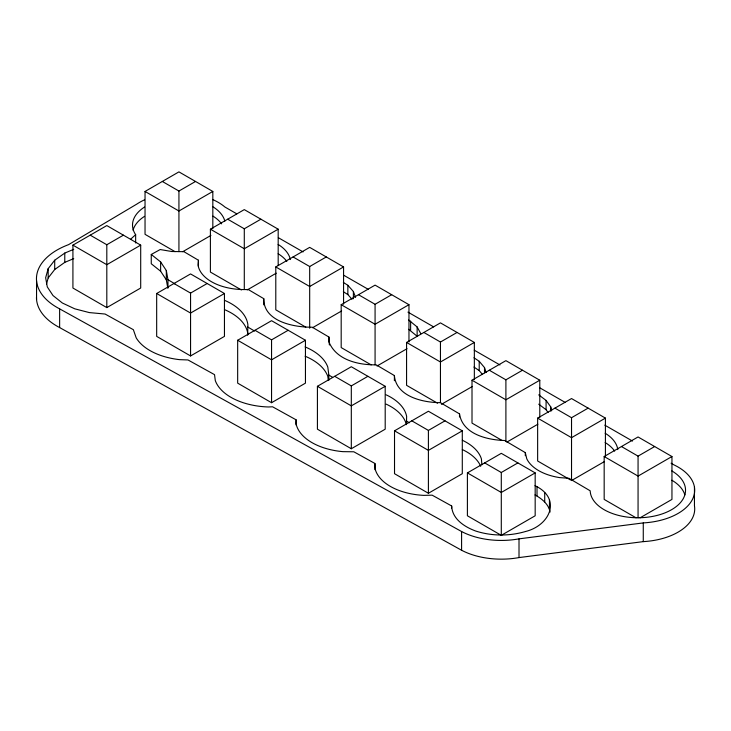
<?xml version="1.0" encoding="UTF-8"?>
<svg xmlns="http://www.w3.org/2000/svg" width="731" height="731" viewBox="0 0 731 731"><rect width="100%" height="100%" fill="white"/><g stroke="black" fill="none" stroke-linecap="round" stroke-linejoin="round"><path stroke-width="1.1" d="M73.73 249.326L64.776 253.072L54.706 260.227L48.182 268.642L45.651 277.743L47.296 286.917L52.988 295.534L62.354 303L74.754 308.82L89.328 312.585L105.1 314.038L133.353 329.69L136.194 337.832A57.466 33.178 0 0 0 179.506 359.643L187.995 359.954L214.53 374.647L215.307 380.613A57.466 33.178 0 0 0 268.323 406.975L272.572 406.792L296.119 419.832L295.991 423.404A55.657 32.127 0 0 0 342.866 451.648L353.822 451.785L374.893 463.454L375.387 469.823A53.847 31.086 0 0 0 423.752 495.371L432.14 495.161L451.657 505.971C452.178 519.083 464.605 526.932 475.707 531.044C491.744 536.17 509.178 536.289 525.333 531.556C549.94 525.616 562.148 498.56 534.982 485.658M406.454 424.181L406.628 416.378A55.657 32.127 0 0 0 386.123 394.822M167.783 287.996L166.321 279.845L160.628 271.228L151.262 263.763L151.262 254.461L160.171 249.545L171.794 251.51L183.91 251.674L198.43 260.227L198.046 265.015A46.409 26.791 0 0 0 248.174 289.476L263.772 298.677L263.772 304.873M263.772 298.677C263.37 321.677 294.31 327.433 312.219 327.196L328.923 337.028L329.37 344.995M247.654 335.218L247.891 324.829A57.466 33.178 0 0 0 224.426 300.286M329.37 342.93C337.137 360.319 358.839 365.071 376.182 364.842L394.384 375.56C396.175 396.549 422.829 402.626 440.437 402.662L459.507 413.883C462.604 434.223 487.303 439.989 504.755 440.519L525.306 452.617L526.759 458.757A46.409 26.791 0 0 0 559.727 477.617L568.937 478.293L590.182 490.803A47.679 27.531 0 0 0 656.374 515.602A47.679 27.531 0 0 0 671.853 470.928M46.501 284.003L48.182 277.935L48.182 268.642M48.182 277.935L54.706 269.52L64.776 262.365L73.73 258.619M130.785 239.074L135.646 234.706A46.409 26.791 0 0 1 144.519 207.056M175.056 251.665L145.04 234.331L145.04 191.449L178.931 171.876L212.822 191.449L212.822 228.684M72.917 245.141L106.808 225.577L140.699 245.141L140.699 288.023L106.808 307.596L72.917 288.023L72.917 245.141L106.808 264.704L140.699 245.141M162.328 181.462L178.931 191.047L195.524 181.462M90.215 235.163L106.808 244.739L123.411 235.163M212.822 191.449L178.931 211.012L145.04 191.449M241.385 289.96L210.4 272.069L210.4 229.187L244.291 209.614L278.182 229.187L278.182 265.298M182.805 251.665L210.884 235.446M227.688 219.199L244.291 228.785L260.885 219.199M156.672 293.496L190.563 273.933L224.454 293.496L224.454 336.379L190.563 355.942L156.672 336.379L156.672 293.496L190.563 313.06L224.454 293.496M278.182 229.187L244.291 248.75L210.4 229.187M173.96 283.509L190.563 293.094L207.156 283.509M305.805 327.15L275.788 309.816L275.788 266.934L309.679 247.37L343.57 266.934L343.57 304.178M247.197 289.96L276.245 273.184M293.085 256.956L309.679 266.532L326.282 256.956M343.57 266.934L309.679 286.497L275.788 266.934M237.666 340.253L271.557 320.69L305.448 340.253L305.448 383.145L271.557 402.708L237.666 383.145L237.666 340.253L271.557 359.826L305.448 340.253M254.955 330.275L271.557 339.86L288.16 330.275M371.202 364.906L341.185 347.572L341.185 304.69L375.076 285.127L408.967 304.69L408.967 341.934M312.585 327.707L341.633 310.94M358.473 294.703L375.076 304.288L391.67 294.703M408.967 304.69L375.076 324.253L341.185 304.69M317.418 386.297L351.309 366.734L385.2 386.297L385.2 429.188L351.309 448.752L317.418 429.188L317.418 386.297L351.309 405.869L385.2 386.297M437.549 403.21L406.573 385.328L406.573 342.437L440.455 322.874L474.346 342.437L474.346 379.681M377.013 366.021L407.03 348.696M334.707 376.319L351.309 385.904L367.903 376.319M423.861 332.459L440.455 342.035L457.058 332.459M474.346 342.437L440.455 362L406.573 342.437M502.023 440.437L472.007 423.103L472.007 380.221L505.898 360.657L539.789 380.221L539.789 417.465M394.521 430.815L428.403 411.251L462.294 430.815L462.294 473.697L428.403 493.261L394.521 473.697L394.521 430.815L428.403 450.378L462.294 430.815M441.423 404.334L472.409 386.443M489.295 370.233L505.898 379.818L522.491 370.233M411.809 420.828L428.403 430.413L445.005 420.828M539.789 380.221L505.898 399.784L472.007 380.221M570.564 480.002L537.641 460.996L537.641 418.114L571.532 398.55L605.423 418.114L605.423 456.482M506.866 442.109L537.852 424.227M467.401 472.893L501.292 453.33L535.174 472.893L535.174 515.775L501.292 535.348L467.401 515.775L467.401 472.893L501.292 492.456L535.174 472.893M554.93 408.126L571.532 417.712L588.126 408.126M484.69 462.906L501.292 472.491L517.886 462.906M605.423 418.114L571.532 437.677L537.641 418.114M636.125 517.859L604.172 499.41L604.172 456.528L638.062 436.955L671.953 456.528L671.953 499.41L640 517.859M604.455 461.553L571.532 480.559L571.532 417.712M621.46 446.54L638.062 456.126L654.656 446.54M671.953 456.528L638.062 476.091L604.172 456.528M144.555 199.819A55.583 32.091 0 0 0 136.907 204.04L68.613 244.629A70.35 40.616 0 0 0 59.631 308.866L461.59 531.528A58.809 33.955 0 0 0 519.01 538.857L643.271 522.912A56.854 32.822 0 0 0 692.211 499.849A56.854 32.822 0 0 0 674.046 464.916L671.076 463.216M36.459 297.38A70.35 40.616 0 0 0 59.631 327.579L461.59 550.251A58.809 33.955 0 0 0 519.01 557.579L643.271 541.625A56.854 32.822 0 0 0 694.45 505.825L694.45 487.111M534.982 494.951C541.644 498.524 548.743 504.198 550.087 512.047M408.638 320.004L417.136 326.958L420.782 333.628M408.638 329.297L417.136 336.251L417.136 326.958M236.807 213.854L224.938 207.037A55.583 32.091 0 0 0 212.483 199.462M278.356 237.712L303.091 251.912M343.643 275.203L368.378 289.403M407.944 312.119L433.666 326.894M474.227 350.176L499.94 364.952M539.515 387.668L565.237 402.434M604.802 425.159L632.498 441.067M151.262 254.461L160.628 261.936L166.321 270.552L167.966 279.717L174.8 283.774M247.654 326.958L254.507 331.024M305.101 346.914A57.466 33.178 0 0 1 327.808 367.081L328.849 375.085L332.642 377.333M406.454 421.083L409.323 422.792M343.342 282.413L347.855 285.291L353.384 291.514L355.577 297.38M343.342 291.706L347.855 294.584L352.004 299.253M473.935 357.761L479.216 361.288L484.507 367.583L486.133 372.49M473.935 367.063L479.216 370.59L482.524 374.519M538.71 394.868L546.084 400.414L550.726 406.875L551.631 410.84M538.71 404.161L546.084 409.707L548.076 412.476M328.329 380.376L327.808 376.374A57.466 33.178 0 0 0 305.101 356.207M481.875 464.861L481.427 458.986A53.847 31.086 0 0 0 462.321 440.254M643.271 522.912L643.271 541.625M638.062 456.126L638.062 517.85M550.726 406.875L550.726 411.005M549.456 499.565L549.456 508.858M546.084 400.414L546.084 409.707M544.714 492.603L544.714 501.895M537.011 486.59L537.011 495.883M525.306 452.617L525.306 455.715M519.01 538.857L519.01 557.579M505.898 379.818L505.898 441.542M501.292 472.491L501.292 535.348M484.507 367.583L484.507 372.746M479.216 361.288L479.216 370.59M461.59 531.528L461.59 550.251M459.507 413.883L459.507 416.981M451.657 505.971L451.657 508.036M440.455 342.035L440.455 402.635M428.403 430.413L428.403 493.261M410.621 321.055L410.621 330.348M394.384 375.56L394.384 380.723M375.076 304.288L375.076 364.879M374.893 463.454L374.893 469.658M353.384 291.514L353.384 298.741M351.309 385.904L351.309 448.752M347.855 285.291L347.855 294.584M328.923 337.028L328.923 342.19M328.849 375.085L328.849 380.248M309.679 266.532L309.679 328.256M296.119 419.832L296.119 424.994M271.557 339.86L271.557 402.708M244.291 228.785L244.291 289.375M198.43 260.227L198.43 266.422M190.563 293.094L190.563 355.942M178.931 191.047L178.931 251.638M167.966 279.717L167.966 287.987M166.321 270.552L166.321 279.845M160.628 261.936L160.628 271.228M135.646 234.706L135.646 242.975M106.808 244.739L106.808 307.596M64.776 253.072L64.776 262.365M59.631 308.866L59.631 327.579M54.706 260.227L54.706 269.52M36.55 280.777L36.55 299.5M212.968 206.827A46.409 26.791 0 0 1 224.856 221.173M278.155 244.456A46.409 26.791 0 0 1 290.362 259.542M605.131 433.218A46.409 26.791 0 0 1 617.796 449.583M462.321 449.556A53.847 31.086 0 0 1 480.696 466.296M386.123 404.115A55.657 32.127 0 0 1 406.399 424.638M224.426 309.579A57.466 33.178 0 0 1 247.891 334.122M671.853 480.221A47.679 27.531 0 0 1 684.846 494.86M605.131 442.52A46.409 26.791 0 0 1 614.652 451.1M278.155 253.748A46.409 26.791 0 0 1 286.835 261.369M133.069 230.21A46.409 26.791 0 0 1 144.519 216.349M212.968 216.12A46.409 26.791 0 0 1 221.639 223.85"/></g></svg>
